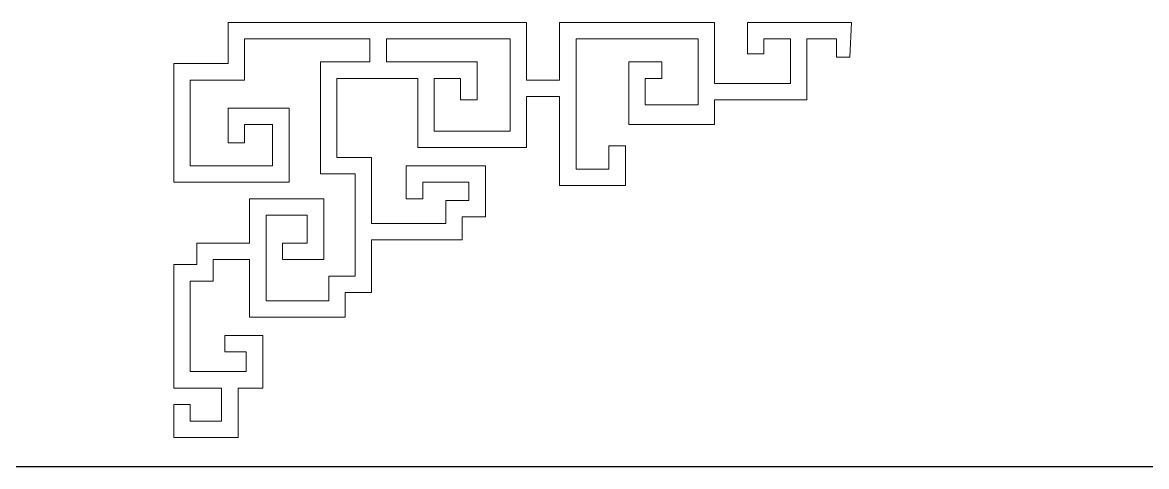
# Model space of a CAD drawing. Extents: x -66030 to 95157, y -13132 to 45879.
# Drawn here: x -60145 to -57482, y 8010 to 9063 of the extents above; entities that cross this region are included whole.
import ezdxf

# ---------------------------------------------------------------- set-up
doc = ezdxf.new("R2010")
doc.units = 0
doc.header["$LTSCALE"] = 100
doc.header["$MEASUREMENT"] = 0
doc.layers.get('0').update_dxf_attribs({"linetype": 'CONTINUOUS'})
doc.layers.add('3', color=11, linetype='CONTINUOUS')

msp = doc.modelspace()

# ---------------------------------------------------------------- linework, layer by layer
at = {"color": 29, "lineweight": 0}
msp.add_lwpolyline([(-59606.6, 8645.2), (-59606.6, 8539.8), (-59731.6, 8539.8), (-59731.6, 8489), (-59786.2, 8489), (-59786.2, 8196), (-59673, 8196), (-59673, 8117.9), (-59747.2, 8117.9), (-59747.2, 8157), (-59786.2, 8157), (-59786.2, 8078.9), (-59633.9, 8078.9), (-59633.9, 8196), (-59575.3, 8196), (-59575.3, 8321), (-59665.2, 8321), (-59665.2, 8282), (-59614.4, 8282), (-59614.4, 8235.1), (-59747.2, 8235.1), (-59747.2, 8449.9), (-59692.5, 8449.9), (-59692.5, 8500.7), (-59606.6, 8500.7), (-59606.6, 8364), (-59380, 8364), (-59380, 8422.6), (-59317.5, 8422.6), (-59317.5, 8547.6), (-59102.7, 8547.6), (-59102.7, 8602.3), (-59048, 8602.3), (-59048, 8723.4), (-59235.5, 8723.4), (-59235.5, 8645.2), (-59196.4, 8645.2), (-59196.4, 8684.3), (-59087.1, 8684.3), (-59087.1, 8641.3), (-59141.8, 8641.3), (-59141.8, 8586.6), (-59317.5, 8586.6), (-59317.5, 8742.9), (-59399.6, 8742.9), (-59399.6, 8930.4), (-59208.2, 8930.4), (-59208.2, 8766.3), (-58950.4, 8766.3), (-58950.4, 8887.4), (-58872.2, 8887.4), (-58872.2, 8676.5), (-58716, 8676.5), (-58716, 8770.2), (-58755.1, 8770.2), (-58755.1, 8715.5), (-58833.2, 8715.5), (-58833.2, 9024.1), (-58544.1, 9024.1), (-58544.1, 8867.9), (-58669.1, 8867.9), (-58669.1, 8930.4), (-58630.1, 8930.4), (-58630.1, 8969.4), (-58708.2, 8969.4), (-58708.2, 8821), (-58505.1, 8821), (-58505.1, 8879.6), (-58286.4, 8879.6), (-58286.4, 9024.1), (-58216, 9024.1), (-58216, 8981.1), (-58184.8, 8981.1), (-58180.9, 9063.2), (-58427, 9063.2), (-58427, 8989), (-58387.9, 8989), (-58387.9, 9024.1), (-58325.4, 9024.1), (-58325.4, 8918.6), (-58505.1, 8918.6), (-58505.1, 9063.2), (-58872.2, 9063.2), (-58872.2, 8926.5), (-58950.4, 8926.5), (-58950.4, 9063.2), (-59657.3, 9063.2), (-59657.3, 8965.5), (-59786.2, 8965.5), (-59786.2, 8684.3), (-59512.8, 8684.3), (-59512.8, 8860.1), (-59657.3, 8860.1), (-59657.3, 8778), (-59618.3, 8778), (-59618.3, 8821), (-59551.9, 8821), (-59551.9, 8723.4), (-59747.2, 8723.4), (-59747.2, 8926.5), (-59618.3, 8926.5), (-59618.3, 9024.1), (-59321.4, 9024.1), (-59321.4, 8969.4), (-59438.6, 8969.4), (-59438.6, 8703.8), (-59356.6, 8703.8), (-59356.6, 8461.7), (-59419.1, 8461.7), (-59419.1, 8403.1), (-59567.5, 8403.1), (-59567.5, 8606.2), (-59469.9, 8606.2), (-59469.9, 8539.8), (-59528.4, 8539.8), (-59528.4, 8500.7), (-59430.8, 8500.7), (-59430.8, 8645.2), (-59606.6, 8645.2)], close=True, dxfattribs=at)
at = {"color": 179, "lineweight": 0}
msp.add_lwpolyline([(-59606.6, 8645.2), (-59606.6, 8539.8), (-59731.6, 8539.8), (-59731.6, 8489), (-59786.2, 8489), (-59786.2, 8196), (-59673, 8196), (-59673, 8117.9), (-59747.2, 8117.9), (-59747.2, 8157), (-59786.2, 8157), (-59786.2, 8078.9), (-59633.9, 8078.9), (-59633.9, 8196), (-59575.3, 8196), (-59575.3, 8321), (-59665.2, 8321), (-59665.2, 8282), (-59614.4, 8282), (-59614.4, 8235.1), (-59747.2, 8235.1), (-59747.2, 8449.9), (-59692.5, 8449.9), (-59692.5, 8500.7), (-59606.6, 8500.7), (-59606.6, 8364), (-59380, 8364), (-59380, 8422.6), (-59317.5, 8422.6), (-59317.5, 8547.6), (-59102.7, 8547.6), (-59102.7, 8602.3), (-59048, 8602.3), (-59048, 8723.4), (-59235.5, 8723.4), (-59235.5, 8645.2), (-59196.4, 8645.2), (-59196.4, 8684.3), (-59087.1, 8684.3), (-59087.1, 8641.3), (-59141.8, 8641.3), (-59141.8, 8586.6), (-59317.5, 8586.6), (-59317.5, 8742.9), (-59399.6, 8742.9), (-59399.6, 8930.4), (-59208.2, 8930.4), (-59208.2, 8766.3), (-58950.4, 8766.3), (-58950.4, 8887.4), (-58872.2, 8887.4), (-58872.2, 8676.5), (-58716, 8676.5), (-58716, 8770.2), (-58755.1, 8770.2), (-58755.1, 8715.5), (-58833.2, 8715.5), (-58833.2, 9024.1), (-58544.1, 9024.1), (-58544.1, 8867.9), (-58669.1, 8867.9), (-58669.1, 8930.4), (-58630.1, 8930.4), (-58630.1, 8969.4), (-58708.2, 8969.4), (-58708.2, 8821), (-58505.1, 8821), (-58505.1, 8879.6), (-58286.4, 8879.6), (-58286.4, 9024.1), (-58216, 9024.1), (-58216, 8981.1), (-58184.8, 8981.1), (-58180.9, 9063.2), (-58427, 9063.2), (-58427, 8989), (-58387.9, 8989), (-58387.9, 9024.1), (-58325.4, 9024.1), (-58325.4, 8918.6), (-58505.1, 8918.6), (-58505.1, 9063.2), (-58872.2, 9063.2), (-58872.2, 8926.5), (-58950.4, 8926.5), (-58950.4, 9063.2), (-59657.3, 9063.2), (-59657.3, 8965.5), (-59786.2, 8965.5), (-59786.2, 8684.3), (-59512.8, 8684.3), (-59512.8, 8860.1), (-59657.3, 8860.1), (-59657.3, 8778), (-59618.3, 8778), (-59618.3, 8821), (-59551.9, 8821), (-59551.9, 8723.4), (-59747.2, 8723.4), (-59747.2, 8926.5), (-59618.3, 8926.5), (-59618.3, 9024.1), (-59321.4, 9024.1), (-59321.4, 8969.4), (-59438.6, 8969.4), (-59438.6, 8703.8), (-59356.6, 8703.8), (-59356.6, 8461.7), (-59419.1, 8461.7), (-59419.1, 8403.1), (-59567.5, 8403.1), (-59567.5, 8606.2), (-59469.9, 8606.2), (-59469.9, 8539.8), (-59528.4, 8539.8), (-59528.4, 8500.7), (-59430.8, 8500.7), (-59430.8, 8645.2), (-59606.6, 8645.2)], close=True, dxfattribs=at)
at = {"lineweight": 0}
msp.add_lwpolyline([(-58989.4, 9024.1), (-58989.4, 8805.4), (-59169.1, 8805.4), (-59169.1, 8930.4), (-59106.6, 8930.4), (-59106.6, 8879.6), (-59067.5, 8879.6), (-59067.5, 8969.4), (-59282.4, 8969.4), (-59282.4, 9024.1), (-58989.4, 9024.1)], close=True, dxfattribs=at)
msp.add_lwpolyline([(-58989.4, 9024.1), (-58989.4, 8805.4), (-59169.1, 8805.4), (-59169.1, 8930.4), (-59106.6, 8930.4), (-59106.6, 8879.6), (-59067.5, 8879.6), (-59067.5, 8969.4), (-59282.4, 8969.4), (-59282.4, 9024.1), (-58989.4, 9024.1)], close=True, dxfattribs=at)
at = {"layer": '3', "color": 2}
msp.add_line((-66009.4, 8010), (95156.9, 8010), dxfattribs=at)

doc.saveas('drawing.dxf')
